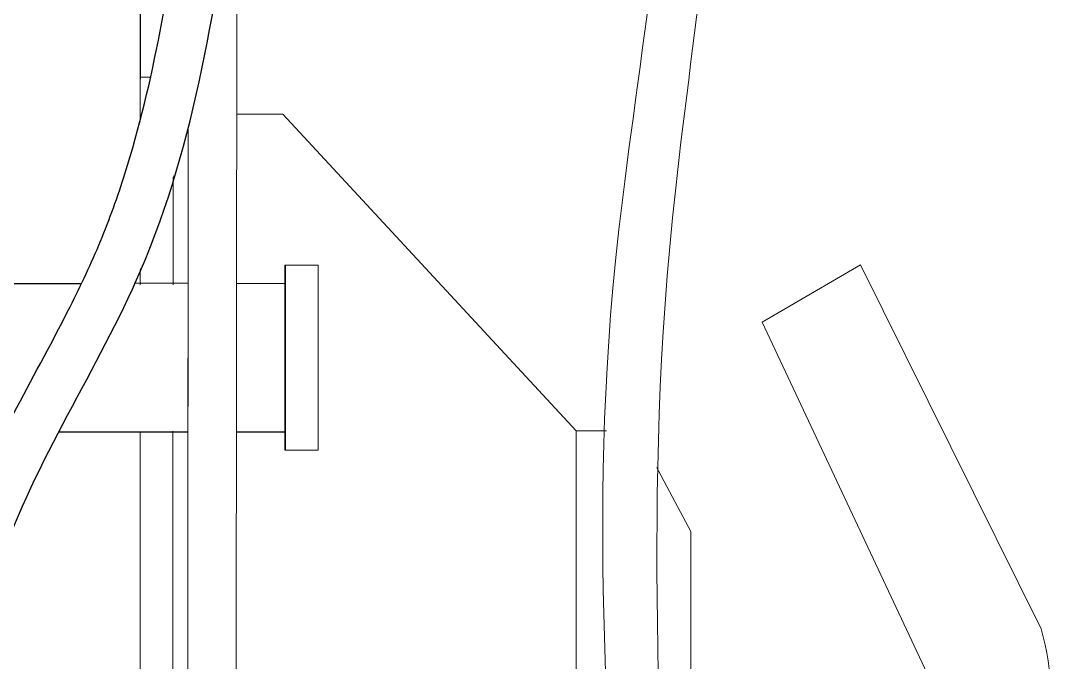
# Model space of a CAD drawing. Header units: millimetres. Extents: x 2263 to 10678, y 3616 to 3937.
# Drawn here: x 7422.85 to 7434.91, y 3887.64 to 3895.04 of the extents above; entities that cross this region are included whole.
import ezdxf

# ---------------------------------------------------------------- set-up
doc = ezdxf.new("R2010")
doc.units = ezdxf.units.MM
doc.set_wipeout_variables(frame=1)
doc.layers.add('обводка', color=5, linetype='Continuous', lineweight=50)

# ---------------------------------------------------------------- blocks, each defined once
blk = doc.blocks.new('A$C0333526B')
at = {"layer": 'обводка', "color": 0, "lineweight": 15, "ltscale": 0.5}
for p, q in [((24.81, -76.1), (24.81, 74.16)), ((24.81, 74.16), (33.52, 74.16)), ((29.16, 74.16), (29.23, -76.1)), ((33.66, 74.16), (33.66, -76.1)), ((14.25, 69.13), (-25.63, 26.06)), ((24.81, 69.13), (14.25, 69.13)), ((-64.33, 48.62), (-88.86, -0.88)), ((-64.33, 48.62), (-50.94, 40.85)), ((-50.94, 40.85), (-73.37, -6.98)), ((-33.93, 26.06), (-41.25, 12.35)), ((-25.63, 26.06), (-33.93, 26.06)), ((-25.63, 26.06), (-25.63, -27.7)), ((-41.25, 12.35), (-41.25, -9.79)), ((-25.63, -27.7), (14.52, -71.03)), ((14.52, -71.03), (24.81, -71.03)), ((33.66, -76.1), (24.81, -76.1))]:
    blk.add_line(p, q, dxfattribs=at)
for points in [[(9.46, 48.58), (13.97, 48.58), (13.97, 23.43), (9.46, 23.43)], [(9.46, -24.81), (13.97, -24.81), (13.97, -49.96), (9.46, -49.96)]]:
    blk.add_lwpolyline(points, close=True, dxfattribs=at)
blk.add_circle((-5.75, -30.07), 4.32, dxfattribs=at)
for centre, radius, start, end in [((-57.66, -10.07), 32.53, 163.5869, 349.9411), ((-57.42, -9.6), 16.17, 170.6633, 359.9816)]:
    blk.add_arc(centre, radius, start, end, dxfattribs=at)

msp = doc.modelspace()

# ---------------------------------------------------------------- linework, layer by layer
at = {"color": 0, "linetype": 'Continuous'}
for p, q in [((7424.224, 3905.402), (7424.224, 3894.373)), ((7420.765, 3892.013), (7423.547, 3892.013))]:
    msp.add_line(p, q, dxfattribs=at)
at = {"color": 0}
msp.add_line((7425.895, 3892.223), (7425.895, 3890.09), dxfattribs=at)

# ---------------------------------------------------------------- block references
at = {"color": 0, "xscale": -0.08482979194520017, "yscale": 0.08482979194520017, "zscale": 0.08482979194520017}
msp.add_blockref('A$C0333526B', (7427.079, 3888.103), dxfattribs=at)

# ---------------------------------------------------------------- next in the draw order: wipeouts: each hides what was drawn before it
at = {"color": 7, "lineweight": 20, "true_color": 0xffffff}
msp.add_wipeout([(7429.732, 3892.501), (7429.605, 3890.314), (7429.662, 3885.737), (7429.705, 3882.411), (7429.72, 3882), (7429.977, 3880.639), (7430.101, 3880.347), (7430.377, 3879.879), (7430.516, 3880.555), (7430.435, 3880.759), (7430.364, 3880.978), (7430.197, 3881.808), (7430.224, 3882.72), (7430.239, 3885.141), (7430.18, 3890.049), (7430.21, 3892.049)], dxfattribs=at)
at = {"color": 7, "true_color": 0xffffff}
msp.add_wipeout([(7424.161, 3891.994), (7425.053, 3892.002), (7425.016, 3890.314), (7424.113, 3890.308)], dxfattribs=at)

# ---------------------------------------------------------------- next in the draw order: linework, layer by layer
at = {"color": 0, "linetype": 'Continuous'}
for p, q in [((7424.154, 3892.022), (7425.895, 3892.013)), ((7423.284, 3890.3), (7425.895, 3890.3))]:
    msp.add_line(p, q, dxfattribs=at)

# ---------------------------------------------------------------- next in the draw order: wipeouts: each hides what was drawn before it
at = {"color": 7, "lineweight": 20, "true_color": 0xffffff}
msp.add_wipeout([(7424.78, 3896.933), (7425.338, 3896.931), (7425.321, 3873.65), (7424.762, 3873.65)], dxfattribs=at)

# ---------------------------------------------------------------- next in the draw order: linework, layer by layer
at = {"color": 0, "lineweight": 20}
msp.add_line((7425.338, 3896.931), (7425.321, 3873.65), dxfattribs=at)
msp.add_open_spline([(7430.377, 3879.879), (7430.278, 3880.018), (7429.638, 3881.094), (7429.858, 3885.458), (7428.946, 3891.771), (7431.571, 3901.646), (7427.098, 3902.662), (7425.18, 3901.782), (7425.256, 3900.199), (7425.303, 3899.209)], degree=3, knots=[3.908488, 3.908488, 3.908488, 3.908488, 4.477998, 8.07721, 18.47268, 30.24203, 31.722584, 33.583138, 36.683, 36.683, 36.683, 36.683], dxfattribs=at)

# ---------------------------------------------------------------- next in the draw order: wipeouts: each hides what was drawn before it
at = {"color": 7, "true_color": 0xffffff}
msp.add_wipeout([(7424.363, 3894.468), (7424.283, 3894.062), (7424.211, 3893.827), (7423.859, 3892.026), (7424.154, 3892.022), (7424.243, 3892.228), (7424.549, 3893.07), (7424.688, 3893.536), (7424.923, 3894.529)], dxfattribs=at)

# ---------------------------------------------------------------- next in the draw order: linework, layer by layer
at = {"color": 0, "lineweight": 20}
msp.add_line((7424.777, 3893.805), (7424.762, 3873.65), dxfattribs=at)
msp.add_open_spline([(7430.703, 3880.251), (7430.561, 3880.454), (7430.183, 3881.234), (7430.386, 3885.807), (7429.675, 3891.968), (7432.023, 3901.862), (7427.26, 3903.359), (7425.611, 3902.866), (7425.066, 3901.964), (7424.725, 3900.951), (7424.745, 3899.231)], degree=3, knots=[5.66269, 5.66269, 5.66269, 5.66269, 6.689468, 9.121444, 20.505011, 32.081003, 34.277614, 36.876236, 37.214023, 37.299332, 37.299332, 37.299332, 37.299332], dxfattribs=at)
at = {"color": 0}
msp.add_open_spline([(7428.655, 3883.264), (7428.351, 3883.269), (7428.071, 3883.275), (7427.523, 3883.28), (7427.255, 3883.279), (7426.814, 3883.267), (7426.642, 3883.259), (7426.29, 3883.237), (7426.108, 3883.223), (7425.678, 3883.199), (7425.426, 3883.19), (7424.681, 3883.223), (7424.176, 3883.311), (7423.469, 3883.598), (7423.242, 3883.719), (7422.862, 3883.997), (7422.703, 3884.145), (7422.433, 3884.468), (7422.319, 3884.642), (7422.026, 3885.192), (7421.901, 3885.59), (7421.75, 3886.379), (7421.723, 3886.771), (7421.75, 3887.544), (7421.803, 3887.924), (7421.982, 3888.707), (7422.118, 3889.109), (7422.437, 3889.87), (7422.618, 3890.232), (7423.01, 3890.981), (7423.223, 3891.365), (7423.543, 3891.999), (7423.661, 3892.249), (7423.871, 3892.756), (7423.964, 3893.016), (7424.215, 3893.811), (7424.345, 3894.361), (7424.58, 3895.58), (7424.677, 3896.252), (7424.774, 3896.934)], degree=3, knots=[0, 0, 0, 0, 0.984072, 0.984072, 1.945874, 1.945874, 2.585427, 2.585427, 3.22498, 3.22498, 4.04129, 4.04129, 5.514203, 5.514203, 6.246416, 6.246416, 6.8381, 6.8381, 7.429783, 7.429783, 8.635292, 8.635292, 9.840801, 9.840801, 11.04631, 11.04631, 12.404241, 12.404241, 13.762172, 13.762172, 15.300762, 15.300762, 16.329956, 16.329956, 17.359151, 17.359151, 19.41754, 19.41754, 21.794448, 21.794448, 21.794448, 21.794448], dxfattribs=at)
msp.add_spline([(7428.645, 3883.821), (7426.535, 3883.812), (7425.128, 3883.762), (7423.157, 3884.494), (7422.353, 3886.206), (7422.61, 3888.793), (7424.228, 3892.161), (7425.338, 3896.931)], degree=3, dxfattribs=at)

doc.saveas('drawing.dxf')
